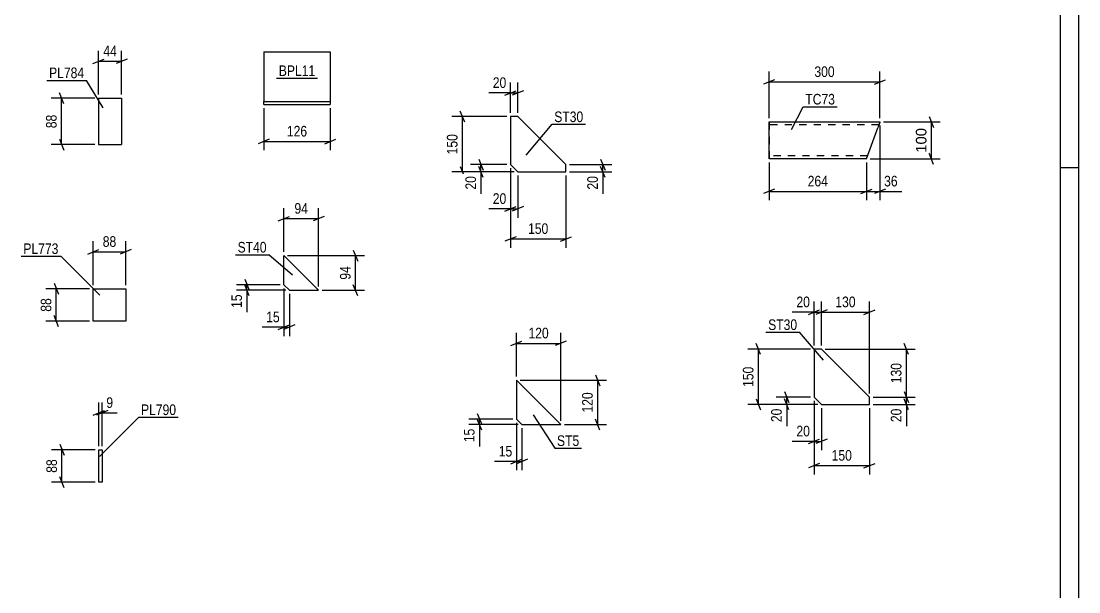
# Model space of a CAD drawing. Header units: millimetres. Extents: x 0 to 841, y 0 to 594.
# Drawn here: x 554.7 to 841, y 183.1 to 337.7 of the extents above; entities that cross this region are included whole.
import ezdxf

# ---------------------------------------------------------------- set-up
doc = ezdxf.new("R2010")
doc.units = ezdxf.units.MM
doc.linetypes.add('DXK_LINE_DOT2', pattern=[3.9198, 1.9599, -1.9599])
doc.styles.add('Arial', font='ARIAL.TTF', dxfattribs={"height": 0.2})
doc.styles.add('Arial Narrow', font='ARIALN.TTF', dxfattribs={"height": 0.2})

# ---------------------------------------------------------------- blocks, each defined once
blk = doc.blocks.new('Unknown-275655210-1133')
at = {"color": 5, "linetype": 'Continuous'}
for p, q in [((841, 0), (841, 594)), ((836, 5), (836, 589)), ((841, 298), (836, 298))]:
    blk.add_line(p, q, dxfattribs=at)
blk = doc.blocks.new('Part-275655210-4610 - 4603')
at = {"color": 2, "linetype": 'Continuous'}
for p, q in [((757.15, 302.04), (757.15, 310.44)), ((757.15, 310.44), (787.15, 310.44)), ((787.15, 310.44), (786.57, 308.84)), ((783.51, 300.44), (786.57, 308.84)), ((757.15, 300.44), (757.15, 302.04)), ((783.51, 300.44), (757.15, 300.44))]:
    blk.add_line(p, q, dxfattribs=at)
at = {"color": 7, "linetype": 'DXK_LINE_DOT2'}
for p, q in [((757.15, 310.44), (757.15, 310.32)), ((757.15, 310.32), (757.15, 300.56)), ((786.86, 309.64), (757.15, 309.64)), ((787.11, 310.32), (786.57, 308.84)), ((783.8, 301.24), (757.15, 301.24))]:
    blk.add_line(p, q, dxfattribs=at)
blk = doc.blocks.new('Part-275655210-3214 - 3208')
at = {"color": 2, "linetype": 'Continuous'}
for p, q in [((771.32, 248.9), (769.32, 248.9)), ((769.32, 248.9), (769.32, 235.9)), ((784.32, 235.9), (771.32, 248.9)), ((769.32, 235.9), (771.32, 233.9)), ((784.32, 233.9), (784.32, 235.9)), ((771.32, 233.9), (784.32, 233.9))]:
    blk.add_line(p, q, dxfattribs=at)
blk = doc.blocks.new('Part-275655210-3603 - 3597')
at = {"color": 2, "linetype": 'Continuous'}
for p, q in [((688.74, 240.45), (688.74, 229.95)), ((688.74, 240.45), (700.74, 228.45)), ((688.74, 229.95), (690.24, 228.45)), ((690.24, 228.45), (700.74, 228.45))]:
    blk.add_line(p, q, dxfattribs=at)
blk = doc.blocks.new('Part-275655210-19912 - 19911')
at = {"color": 2, "linetype": 'Continuous'}
for p, q in [((575.69, 212.82), (575.69, 221.62)), ((575.69, 221.62), (576.6, 221.62)), ((576.6, 221.62), (576.6, 212.82)), ((576.6, 212.82), (575.69, 212.82))]:
    blk.add_line(p, q, dxfattribs=at)
blk = doc.blocks.new('Part-275655210-4316 - 4310')
at = {"color": 2, "linetype": 'Continuous'}
for p, q in [((689.13, 311.89), (687.13, 311.89)), ((687.13, 311.89), (687.13, 298.89)), ((702.13, 298.89), (689.13, 311.89)), ((687.13, 298.89), (689.13, 296.89)), ((702.13, 296.89), (702.13, 298.89)), ((689.13, 296.89), (702.13, 296.89))]:
    blk.add_line(p, q, dxfattribs=at)
blk = doc.blocks.new('Part-275655210-10098 - 10097')
at = {"color": 2, "linetype": 'Continuous'}
for p, q in [((574.18, 256.45), (574.18, 265.25)), ((574.18, 265.25), (582.98, 265.25)), ((582.98, 265.25), (582.98, 256.45)), ((582.98, 256.45), (574.18, 256.45))]:
    blk.add_line(p, q, dxfattribs=at)
blk = doc.blocks.new('Part-275655210-10221 - 10220')
at = {"color": 2, "linetype": 'Continuous'}
for p, q in [((575.61, 316.85), (575.61, 304.28)), ((575.61, 316.85), (581.84, 316.85)), ((581.84, 316.85), (581.84, 304.28)), ((575.61, 304.28), (581.84, 304.28))]:
    blk.add_line(p, q, dxfattribs=at)
blk = doc.blocks.new('Part-275655210-10321 - 10320')
at = {"color": 2, "linetype": 'Continuous'}
for p, q in [((620.34, 329.42), (620.34, 315.99)), ((620.34, 329.42), (638.34, 329.42)), ((638.34, 329.42), (638.34, 329.36)), ((638.34, 329.36), (638.34, 315.99)), ((620.34, 315.99), (638.34, 315.99)), ((620.34, 315.21), (620.34, 315.99)), ((620.34, 315.14), (620.34, 315.21)), ((620.34, 315.14), (638.34, 315.14)), ((638.34, 315.99), (638.34, 315.93)), ((638.34, 315.93), (638.34, 315.21)), ((638.34, 315.14), (638.34, 315.21))]:
    blk.add_line(p, q, dxfattribs=at)
at = {"color": 7, "linetype": 'DXK_LINE_DOT2'}
for p, q in [((638.34, 329.42), (638.34, 329.42)), ((620.34, 315.14), (620.34, 315.21)), ((638.34, 315.99), (638.34, 315.14))]:
    blk.add_line(p, q, dxfattribs=at)
blk = doc.blocks.new('Part-275655210-10342 - 10341')
at = {"color": 2, "linetype": 'Continuous'}
for p, q in [((625.78, 266.33), (625.78, 274.23)), ((625.78, 274.23), (635.18, 264.83)), ((625.78, 266.33), (627.28, 264.83)), ((627.28, 264.83), (635.18, 264.83))]:
    blk.add_line(p, q, dxfattribs=at)
blk = doc.blocks.new('StraightDimension-275655210-4627 - 4603')
at = {"color": 7, "linetype": 'Continuous'}
for p, q in [((757.15, 311.44), (757.15, 324.11)), ((787.15, 311.44), (787.15, 324.11)), ((758.65, 321.86), (755.65, 320.66)), ((757.15, 321.26), (787.15, 321.26)), ((785.65, 320.66), (788.65, 321.86))]:
    blk.add_line(p, q, dxfattribs=at)
at = {"color": 0}
blk.add_wipeout([(775.49, 322.01), (775.49, 326.21), (768.81, 326.21), (768.81, 322.01)], dxfattribs=at)
at = {"color": 3, "style": 'Arial Narrow'}
blk.add_text('300', height=2.863, dxfattribs=at).set_placement((769.41, 322.61))
blk = doc.blocks.new('StraightDimension-275655210-4619 - 4603')
at = {"color": 7, "linetype": 'Continuous'}
for p, q in [((787.15, 309.44), (787.15, 289.22)), ((783.51, 299.44), (783.51, 289.22)), ((782.01, 291.02), (785.01, 292.22)), ((788.65, 292.22), (785.65, 291.02)), ((783.51, 291.62), (787.15, 291.62))]:
    blk.add_line(p, q, dxfattribs=at)
at = {"color": 0}
blk.add_wipeout([(792.53, 292.37), (792.53, 296.57), (787.68, 296.57), (787.68, 292.37)], dxfattribs=at)
at = {"color": 7, "linetype": 'Continuous'}
blk.add_line((787.15, 291.62), (793.06, 291.62), dxfattribs=at)
blk.add_line((787.15, 291.62), (793.06, 291.62), dxfattribs=at)
at = {"color": 3, "style": 'Arial Narrow'}
blk.add_text('36', height=2.863, dxfattribs=at).set_placement((788.28, 292.97))
blk = doc.blocks.new('StraightDimension-275655210-16235 - 4603')
at = {"color": 7, "linetype": 'Continuous'}
for p, q in [((788.15, 310.44), (803.49, 310.44)), ((800.49, 311.94), (801.69, 308.94)), ((801.09, 300.44), (801.09, 310.44)), ((801.69, 298.94), (800.49, 301.94)), ((784.51, 300.44), (803.49, 300.44))]:
    blk.add_line(p, q, dxfattribs=at)
at = {"color": 0}
blk.add_wipeout([(800.34, 309.37), (796.14, 309.37), (796.14, 301.5), (800.34, 301.5)], dxfattribs=at)
at = {"color": 3, "style": 'Arial'}
blk.add_text('100', height=2.865, rotation=90.0002, dxfattribs=at).set_placement((799.74, 302.1))
blk = doc.blocks.new('StraightDimension-275655210-4612 - 4603')
at = {"color": 7, "linetype": 'Continuous'}
for p, q in [((757.15, 299.44), (757.15, 289.22)), ((783.51, 299.44), (783.51, 289.22)), ((758.65, 292.22), (755.65, 291.02)), ((782.01, 291.02), (785.01, 292.22)), ((757.15, 291.62), (783.51, 291.62))]:
    blk.add_line(p, q, dxfattribs=at)
at = {"color": 0}
blk.add_wipeout([(773.67, 292.37), (773.67, 296.57), (766.99, 296.57), (766.99, 292.37)], dxfattribs=at)
at = {"color": 3, "style": 'Arial Narrow'}
blk.add_text('264', height=2.863, dxfattribs=at).set_placement((767.59, 292.97))
blk = doc.blocks.new('StraightDimension-275655210-3274 - 3208')
at = {"color": 7, "linetype": 'Continuous'}
for p, q in [((769.32, 249.9), (769.32, 261.75)), ((771.32, 249.9), (771.32, 261.75)), ((767.82, 258.3), (770.82, 259.5)), ((769.32, 258.9), (771.32, 258.9)), ((772.82, 259.5), (769.82, 258.3))]:
    blk.add_line(p, q, dxfattribs=at)
at = {"color": 0}
blk.add_wipeout([(768.79, 259.65), (768.79, 263.85), (763.94, 263.85), (763.94, 259.65)], dxfattribs=at)
at = {"color": 7, "linetype": 'Continuous'}
blk.add_line((769.32, 258.9), (763.41, 258.9), dxfattribs=at)
blk.add_line((769.32, 258.9), (763.41, 258.9), dxfattribs=at)
at = {"color": 3, "style": 'Arial Narrow'}
blk.add_text('20', height=2.863, dxfattribs=at).set_placement((764.54, 260.25))
blk = doc.blocks.new('StraightDimension-275655210-3254 - 3208')
at = {"color": 7, "linetype": 'Continuous'}
for p, q in [((794.92, 247.4), (793.72, 250.4)), ((772.32, 248.9), (796.72, 248.9)), ((794.32, 235.9), (794.32, 248.9)), ((785.32, 235.9), (796.72, 235.9)), ((793.72, 237.4), (794.92, 234.4))]:
    blk.add_line(p, q, dxfattribs=at)
at = {"color": 0}
blk.add_wipeout([(793.57, 245.74), (789.37, 245.74), (789.37, 239.05), (793.57, 239.05)], dxfattribs=at)
at = {"color": 3, "style": 'Arial Narrow'}
blk.add_text('130', height=2.863, rotation=90.0002, dxfattribs=at).set_placement((792.97, 239.65))
blk = doc.blocks.new('StraightDimension-275655210-3216 - 3208')
at = {"color": 7, "linetype": 'Continuous'}
for p, q in [((754.85, 247.4), (753.65, 250.4)), ((768.32, 248.9), (751.4, 248.9)), ((754.25, 233.9), (754.25, 248.9)), ((753.65, 235.4), (754.85, 232.4)), ((770.32, 233.9), (751.4, 233.9))]:
    blk.add_line(p, q, dxfattribs=at)
at = {"color": 0}
blk.add_wipeout([(753.5, 244.74), (749.3, 244.74), (749.3, 238.05), (753.5, 238.05)], dxfattribs=at)
at = {"color": 3, "style": 'Arial Narrow'}
blk.add_text('150', height=2.863, rotation=90.0002, dxfattribs=at).set_placement((752.9, 238.65))
blk = doc.blocks.new('StraightDimension-275655210-3229 - 3208')
at = {"color": 7, "linetype": 'Continuous'}
for p, q in [((769.32, 234.9), (769.32, 214.93)), ((784.32, 232.9), (784.32, 214.93)), ((770.82, 217.93), (767.82, 216.73)), ((782.82, 216.73), (785.82, 217.93)), ((769.32, 217.33), (784.32, 217.33))]:
    blk.add_line(p, q, dxfattribs=at)
at = {"color": 0}
blk.add_wipeout([(780.16, 218.08), (780.16, 222.28), (773.48, 222.28), (773.48, 218.08)], dxfattribs=at)
at = {"color": 3, "style": 'Arial Narrow'}
blk.add_text('150', height=2.863, dxfattribs=at).set_placement((774.08, 218.68))
blk = doc.blocks.new('StraightDimension-275655210-3236 - 3208')
at = {"color": 7, "linetype": 'Continuous'}
for p, q in [((768.32, 235.9), (759.06, 235.9)), ((761.31, 237.4), (762.51, 234.4)), ((762.51, 232.4), (761.31, 235.4)), ((761.91, 233.9), (761.91, 235.9)), ((770.32, 233.9), (759.06, 233.9))]:
    blk.add_line(p, q, dxfattribs=at)
at = {"color": 0}
blk.add_wipeout([(761.16, 233.37), (756.96, 233.37), (756.96, 228.51), (761.16, 228.51)], dxfattribs=at)
at = {"color": 7, "linetype": 'Continuous'}
blk.add_line((761.91, 233.9), (761.91, 227.99), dxfattribs=at)
blk.add_line((761.91, 233.9), (761.91, 227.99), dxfattribs=at)
at = {"color": 3, "style": 'Arial Narrow'}
blk.add_text('20', height=2.863, rotation=90.0002, dxfattribs=at).set_placement((760.56, 229.11))
blk = doc.blocks.new('StraightDimension-275655210-3263 - 3208')
at = {"color": 7, "linetype": 'Continuous'}
for p, q in [((769.32, 234.9), (769.32, 221.5)), ((771.32, 232.9), (771.32, 221.5)), ((767.82, 223.3), (770.82, 224.5)), ((769.32, 223.9), (771.32, 223.9)), ((772.82, 224.5), (769.82, 223.3))]:
    blk.add_line(p, q, dxfattribs=at)
at = {"color": 0}
blk.add_wipeout([(768.79, 224.65), (768.79, 228.85), (763.94, 228.85), (763.94, 224.65)], dxfattribs=at)
at = {"color": 7, "linetype": 'Continuous'}
blk.add_line((769.32, 223.9), (763.41, 223.9), dxfattribs=at)
blk.add_line((769.32, 223.9), (763.41, 223.9), dxfattribs=at)
at = {"color": 3, "style": 'Arial Narrow'}
blk.add_text('20', height=2.863, dxfattribs=at).set_placement((764.54, 225.25))
blk = doc.blocks.new('StraightDimension-275655210-3247 - 3208')
at = {"color": 7, "linetype": 'Continuous'}
for p, q in [((785.32, 235.9), (796.72, 235.9)), ((793.72, 237.4), (794.92, 234.4)), ((794.92, 232.4), (793.72, 235.4)), ((794.32, 233.9), (794.32, 235.9)), ((785.32, 233.9), (796.72, 233.9))]:
    blk.add_line(p, q, dxfattribs=at)
at = {"color": 0}
blk.add_wipeout([(793.57, 233.37), (789.37, 233.37), (789.37, 228.51), (793.57, 228.51)], dxfattribs=at)
at = {"color": 7, "linetype": 'Continuous'}
blk.add_line((794.32, 233.9), (794.32, 227.99), dxfattribs=at)
blk.add_line((794.32, 233.9), (794.32, 227.99), dxfattribs=at)
at = {"color": 3, "style": 'Arial Narrow'}
blk.add_text('20', height=2.863, rotation=90.0002, dxfattribs=at).set_placement((792.97, 229.11))
blk = doc.blocks.new('StraightDimension-275655210-3290 - 3208')
at = {"color": 7, "linetype": 'Continuous'}
for p, q in [((771.32, 249.9), (771.32, 261.75)), ((784.32, 236.9), (784.32, 261.75)), ((772.82, 259.5), (769.82, 258.3)), ((771.32, 258.9), (784.32, 258.9)), ((782.82, 258.3), (785.82, 259.5))]:
    blk.add_line(p, q, dxfattribs=at)
at = {"color": 0}
blk.add_wipeout([(781.16, 259.65), (781.16, 263.85), (774.48, 263.85), (774.48, 259.65)], dxfattribs=at)
at = {"color": 3, "style": 'Arial Narrow'}
blk.add_text('130', height=2.863, dxfattribs=at).set_placement((775.08, 260.25))
blk = doc.blocks.new('StraightDimension-275655210-3605 - 3597')
at = {"color": 7, "linetype": 'Continuous'}
for p, q in [((688.74, 228.95), (688.74, 216.05)), ((690.24, 227.45), (690.24, 216.05)), ((687.24, 217.85), (690.24, 219.05)), ((691.74, 219.05), (688.74, 217.85)), ((688.74, 218.45), (690.24, 218.45))]:
    blk.add_line(p, q, dxfattribs=at)
at = {"color": 0}
blk.add_wipeout([(688.22, 219.2), (688.22, 223.4), (683.36, 223.4), (683.36, 219.2)], dxfattribs=at)
at = {"color": 7, "linetype": 'Continuous'}
blk.add_line((688.74, 218.45), (682.84, 218.45), dxfattribs=at)
blk.add_line((688.74, 218.45), (682.84, 218.45), dxfattribs=at)
at = {"color": 3, "style": 'Arial Narrow'}
blk.add_text('15', height=2.863, dxfattribs=at).set_placement((683.96, 219.8))
blk = doc.blocks.new('StraightDimension-275655210-3616 - 3597')
at = {"color": 7, "linetype": 'Continuous'}
for p, q in [((688.74, 241.45), (688.74, 253.3)), ((700.74, 229.45), (700.74, 253.3)), ((687.24, 249.85), (690.24, 251.05)), ((688.74, 250.45), (700.74, 250.45)), ((702.24, 251.05), (699.24, 249.85))]:
    blk.add_line(p, q, dxfattribs=at)
at = {"color": 0}
blk.add_wipeout([(698.09, 251.2), (698.09, 255.4), (691.4, 255.4), (691.4, 251.2)], dxfattribs=at)
at = {"color": 3, "style": 'Arial Narrow'}
blk.add_text('120', height=2.863, dxfattribs=at).set_placement((692, 251.8))
blk = doc.blocks.new('StraightDimension-275655210-3625 - 3597')
at = {"color": 7, "linetype": 'Continuous'}
for p, q in [((687.74, 229.95), (675.89, 229.95)), ((678.14, 231.45), (679.34, 228.45)), ((679.34, 226.95), (678.14, 229.95)), ((678.74, 228.45), (678.74, 229.95)), ((689.24, 228.45), (675.89, 228.45))]:
    blk.add_line(p, q, dxfattribs=at)
at = {"color": 0}
blk.add_wipeout([(677.99, 227.93), (673.79, 227.93), (673.79, 223.07), (677.99, 223.07)], dxfattribs=at)
at = {"color": 7, "linetype": 'Continuous'}
blk.add_line((678.74, 228.45), (678.74, 222.54), dxfattribs=at)
blk.add_line((678.74, 228.45), (678.74, 222.54), dxfattribs=at)
at = {"color": 3, "style": 'Arial Narrow'}
blk.add_text('15', height=2.863, rotation=90.0002, dxfattribs=at).set_placement((677.39, 223.67))
blk = doc.blocks.new('StraightDimension-275655210-3636 - 3597')
at = {"color": 7, "linetype": 'Continuous'}
for p, q in [((710.14, 241.95), (711.34, 238.95)), ((689.74, 240.45), (713.14, 240.45)), ((710.74, 228.45), (710.74, 240.45)), ((711.34, 226.95), (710.14, 229.95)), ((701.74, 228.45), (713.14, 228.45))]:
    blk.add_line(p, q, dxfattribs=at)
at = {"color": 0}
blk.add_wipeout([(709.99, 237.79), (705.79, 237.79), (705.79, 231.11), (709.99, 231.11)], dxfattribs=at)
at = {"color": 3, "style": 'Arial Narrow'}
blk.add_text('120', height=2.863, rotation=90.0002, dxfattribs=at).set_placement((709.39, 231.71))
blk = doc.blocks.new('StraightDimension-275655210-19957 - 19911')
at = {"color": 7, "linetype": 'Continuous'}
for p, q in [((574.69, 221.62), (562.84, 221.62)), ((565.09, 223.12), (566.29, 220.12)), ((565.69, 212.82), (565.69, 221.62)), ((574.69, 212.82), (562.84, 212.82)), ((566.29, 211.32), (565.09, 214.32))]:
    blk.add_line(p, q, dxfattribs=at)
at = {"color": 0}
blk.add_wipeout([(564.94, 219.65), (560.74, 219.65), (560.74, 214.79), (564.94, 214.79)], dxfattribs=at)
at = {"color": 3, "style": 'Arial Narrow'}
blk.add_text('88', height=2.863, rotation=90.0002, dxfattribs=at).set_placement((564.34, 215.39))
blk = doc.blocks.new('StraightDimension-275655210-19961 - 19911')
at = {"color": 7, "linetype": 'Continuous'}
for p, q in [((574.19, 231.02), (577.19, 232.22)), ((578.1, 232.22), (575.1, 231.02)), ((575.69, 222.62), (575.69, 234.47)), ((576.6, 222.62), (576.6, 234.47)), ((575.69, 231.62), (576.6, 231.62))]:
    blk.add_line(p, q, dxfattribs=at)
at = {"color": 0}
blk.add_wipeout([(580.16, 232.37), (580.16, 236.57), (577.13, 236.57), (577.13, 232.37)], dxfattribs=at)
at = {"color": 7, "linetype": 'Continuous'}
blk.add_line((576.6, 231.62), (580.68, 231.62), dxfattribs=at)
blk.add_line((576.6, 231.62), (580.68, 231.62), dxfattribs=at)
at = {"color": 3, "style": 'Arial Narrow'}
blk.add_text('9', height=2.86, dxfattribs=at).set_placement((577.73, 232.97))
blk = doc.blocks.new('StraightDimension-275655210-4367 - 4310')
at = {"color": 7, "linetype": 'Continuous'}
for p, q in [((687.13, 297.89), (687.13, 284.49)), ((689.13, 295.89), (689.13, 284.49)), ((685.63, 286.29), (688.63, 287.49)), ((687.13, 286.89), (689.13, 286.89)), ((690.63, 287.49), (687.63, 286.29))]:
    blk.add_line(p, q, dxfattribs=at)
at = {"color": 0}
blk.add_wipeout([(686.61, 287.64), (686.61, 291.84), (681.75, 291.84), (681.75, 287.64)], dxfattribs=at)
at = {"color": 7, "linetype": 'Continuous'}
blk.add_line((687.13, 286.89), (681.23, 286.89), dxfattribs=at)
blk.add_line((687.13, 286.89), (681.23, 286.89), dxfattribs=at)
at = {"color": 3, "style": 'Arial Narrow'}
blk.add_text('20', height=2.863, dxfattribs=at).set_placement((682.35, 288.24))
blk = doc.blocks.new('StraightDimension-275655210-4318 - 4310')
at = {"color": 7, "linetype": 'Continuous'}
for p, q in [((674.73, 310.39), (673.53, 313.39)), ((686.13, 311.89), (671.28, 311.89)), ((674.13, 296.89), (674.13, 311.89)), ((673.53, 298.39), (674.73, 295.39)), ((688.13, 296.89), (671.28, 296.89))]:
    blk.add_line(p, q, dxfattribs=at)
at = {"color": 0}
blk.add_wipeout([(673.38, 307.73), (669.18, 307.73), (669.18, 301.05), (673.38, 301.05)], dxfattribs=at)
at = {"color": 3, "style": 'Arial Narrow'}
blk.add_text('150', height=2.863, rotation=90.0002, dxfattribs=at).set_placement((672.78, 301.65))
blk = doc.blocks.new('StraightDimension-275655210-4329 - 4310')
at = {"color": 7, "linetype": 'Continuous'}
for p, q in [((687.13, 297.89), (687.13, 276.35)), ((702.13, 295.89), (702.13, 276.35)), ((688.63, 279.35), (685.63, 278.15)), ((687.13, 278.75), (702.13, 278.75)), ((700.63, 278.15), (703.63, 279.35))]:
    blk.add_line(p, q, dxfattribs=at)
at = {"color": 0}
blk.add_wipeout([(697.97, 279.5), (697.97, 283.7), (691.29, 283.7), (691.29, 279.5)], dxfattribs=at)
at = {"color": 3, "style": 'Arial Narrow'}
blk.add_text('150', height=2.863, dxfattribs=at).set_placement((691.89, 280.1))
blk = doc.blocks.new('StraightDimension-275655210-4338 - 4310')
at = {"color": 7, "linetype": 'Continuous'}
for p, q in [((686.13, 298.89), (676.3, 298.89)), ((678.55, 300.39), (679.75, 297.39)), ((679.75, 295.39), (678.55, 298.39)), ((679.15, 296.89), (679.15, 298.89)), ((688.13, 296.89), (676.3, 296.89))]:
    blk.add_line(p, q, dxfattribs=at)
at = {"color": 0}
blk.add_wipeout([(678.4, 296.37), (674.2, 296.37), (674.2, 291.51), (678.4, 291.51)], dxfattribs=at)
at = {"color": 7, "linetype": 'Continuous'}
blk.add_line((679.15, 296.89), (679.15, 290.98), dxfattribs=at)
blk.add_line((679.15, 296.89), (679.15, 290.98), dxfattribs=at)
at = {"color": 3, "style": 'Arial Narrow'}
blk.add_text('20', height=2.863, rotation=90.0002, dxfattribs=at).set_placement((677.8, 292.11))
blk = doc.blocks.new('StraightDimension-275655210-4349 - 4310')
at = {"color": 7, "linetype": 'Continuous'}
for p, q in [((703.13, 298.89), (714.53, 298.89)), ((711.53, 300.39), (712.73, 297.39)), ((712.73, 295.39), (711.53, 298.39)), ((712.13, 296.89), (712.13, 298.89)), ((703.13, 296.89), (714.53, 296.89))]:
    blk.add_line(p, q, dxfattribs=at)
at = {"color": 0}
blk.add_wipeout([(711.38, 296.37), (707.18, 296.37), (707.18, 291.51), (711.38, 291.51)], dxfattribs=at)
at = {"color": 7, "linetype": 'Continuous'}
blk.add_line((712.13, 296.89), (712.13, 290.98), dxfattribs=at)
blk.add_line((712.13, 296.89), (712.13, 290.98), dxfattribs=at)
at = {"color": 3, "style": 'Arial Narrow'}
blk.add_text('20', height=2.863, rotation=90.0002, dxfattribs=at).set_placement((710.78, 292.11))
blk = doc.blocks.new('StraightDimension-275655210-4356 - 4310')
at = {"color": 7, "linetype": 'Continuous'}
for p, q in [((687.13, 312.89), (687.13, 321.15)), ((689.13, 312.89), (689.13, 321.15)), ((685.63, 317.7), (688.63, 318.9)), ((687.13, 318.3), (689.13, 318.3)), ((690.63, 318.9), (687.63, 317.7))]:
    blk.add_line(p, q, dxfattribs=at)
at = {"color": 0}
blk.add_wipeout([(686.61, 319.05), (686.61, 323.25), (681.75, 323.25), (681.75, 319.05)], dxfattribs=at)
at = {"color": 7, "linetype": 'Continuous'}
blk.add_line((687.13, 318.3), (681.23, 318.3), dxfattribs=at)
blk.add_line((687.13, 318.3), (681.23, 318.3), dxfattribs=at)
at = {"color": 3, "style": 'Arial Narrow'}
blk.add_text('20', height=2.863, dxfattribs=at).set_placement((682.35, 319.65))
blk = doc.blocks.new('StraightDimension-275655210-10100 - 10097')
at = {"color": 7, "linetype": 'Continuous'}
for p, q in [((563.58, 266.75), (564.78, 263.75)), ((573.18, 265.25), (561.33, 265.25)), ((564.18, 256.45), (564.18, 265.25)), ((564.78, 254.95), (563.58, 257.95)), ((573.18, 256.45), (561.33, 256.45))]:
    blk.add_line(p, q, dxfattribs=at)
at = {"color": 0}
blk.add_wipeout([(563.43, 263.28), (559.23, 263.28), (559.23, 258.42), (563.43, 258.42)], dxfattribs=at)
at = {"color": 3, "style": 'Arial Narrow'}
blk.add_text('88', height=2.863, rotation=90.0002, dxfattribs=at).set_placement((562.83, 259.02))
blk = doc.blocks.new('StraightDimension-275655210-10104 - 10097')
at = {"color": 7, "linetype": 'Continuous'}
for p, q in [((574.18, 266.25), (574.18, 278.1)), ((582.98, 266.25), (582.98, 278.1)), ((572.68, 274.65), (575.68, 275.85)), ((574.18, 275.25), (582.98, 275.25)), ((584.48, 275.85), (581.48, 274.65))]:
    blk.add_line(p, q, dxfattribs=at)
at = {"color": 0}
blk.add_wipeout([(581.01, 276), (581.01, 280.2), (576.15, 280.2), (576.15, 276)], dxfattribs=at)
at = {"color": 3, "style": 'Arial Narrow'}
blk.add_text('88', height=2.863, dxfattribs=at).set_placement((576.75, 276.6))
blk = doc.blocks.new('StraightDimension-275655210-10223 - 10220')
at = {"color": 7, "linetype": 'Continuous'}
for p, q in [((566.21, 315.35), (565.01, 318.35)), ((574.61, 316.85), (562.76, 316.85)), ((565.61, 304.28), (565.61, 316.85)), ((574.61, 304.28), (562.76, 304.28)), ((565.01, 305.78), (566.21, 302.78))]:
    blk.add_line(p, q, dxfattribs=at)
at = {"color": 0}
blk.add_wipeout([(564.86, 312.99), (560.66, 312.99), (560.66, 308.13), (564.86, 308.13)], dxfattribs=at)
at = {"color": 3, "style": 'Arial Narrow'}
blk.add_text('88', height=2.863, rotation=90.0002, dxfattribs=at).set_placement((564.26, 308.73))
blk = doc.blocks.new('StraightDimension-275655210-10227 - 10220')
at = {"color": 7, "linetype": 'Continuous'}
for p, q in [((575.61, 317.85), (575.61, 329.7)), ((581.84, 317.85), (581.84, 329.7)), ((574.11, 326.25), (577.11, 327.45)), ((575.61, 326.85), (581.84, 326.85)), ((583.34, 327.45), (580.34, 326.25))]:
    blk.add_line(p, q, dxfattribs=at)
at = {"color": 0}
blk.add_wipeout([(581.15, 327.6), (581.15, 331.8), (576.3, 331.8), (576.3, 327.6)], dxfattribs=at)
at = {"color": 3, "style": 'Arial Narrow'}
blk.add_text('44', height=2.863, dxfattribs=at).set_placement((576.9, 328.2))
blk = doc.blocks.new('StraightDimension-275655210-10323 - 10320')
at = {"color": 7, "linetype": 'Continuous'}
for p, q in [((620.34, 314.14), (620.34, 302.74)), ((638.34, 314.14), (638.34, 302.74)), ((621.84, 305.74), (618.84, 304.54)), ((620.34, 305.14), (638.34, 305.14)), ((636.84, 304.54), (639.84, 305.74))]:
    blk.add_line(p, q, dxfattribs=at)
at = {"color": 0}
blk.add_wipeout([(632.68, 305.89), (632.68, 310.09), (626, 310.09), (626, 305.89)], dxfattribs=at)
at = {"color": 3, "style": 'Arial Narrow'}
blk.add_text('126', height=2.863, dxfattribs=at).set_placement((626.6, 306.49))
blk = doc.blocks.new('StraightDimension-275655210-10352 - 10341')
at = {"color": 7, "linetype": 'Continuous'}
for p, q in [((624.78, 266.33), (612.93, 266.33)), ((615.18, 267.83), (616.38, 264.83)), ((616.38, 263.33), (615.18, 266.33)), ((615.78, 264.83), (615.78, 266.33)), ((626.28, 264.83), (612.93, 264.83))]:
    blk.add_line(p, q, dxfattribs=at)
at = {"color": 0}
blk.add_wipeout([(615.03, 264.3), (610.83, 264.3), (610.83, 259.45), (615.03, 259.45)], dxfattribs=at)
at = {"color": 7, "linetype": 'Continuous'}
blk.add_line((615.78, 264.83), (615.78, 258.92), dxfattribs=at)
blk.add_line((615.78, 264.83), (615.78, 258.92), dxfattribs=at)
at = {"color": 3, "style": 'Arial Narrow'}
blk.add_text('15', height=2.863, rotation=90.0002, dxfattribs=at).set_placement((614.43, 260.05))
blk = doc.blocks.new('StraightDimension-275655210-10344 - 10341')
at = {"color": 7, "linetype": 'Continuous'}
for p, q in [((625.78, 265.33), (625.78, 252.43)), ((627.28, 263.83), (627.28, 252.43)), ((624.28, 254.23), (627.28, 255.43)), ((628.78, 255.43), (625.78, 254.23)), ((625.78, 254.83), (627.28, 254.83))]:
    blk.add_line(p, q, dxfattribs=at)
at = {"color": 0}
blk.add_wipeout([(625.25, 255.58), (625.25, 259.78), (620.4, 259.78), (620.4, 255.58)], dxfattribs=at)
at = {"color": 7, "linetype": 'Continuous'}
blk.add_line((625.78, 254.83), (619.87, 254.83), dxfattribs=at)
blk.add_line((625.78, 254.83), (619.87, 254.83), dxfattribs=at)
at = {"color": 3, "style": 'Arial Narrow'}
blk.add_text('15', height=2.863, dxfattribs=at).set_placement((621, 256.18))
blk = doc.blocks.new('StraightDimension-275655210-10356 - 10341')
at = {"color": 7, "linetype": 'Continuous'}
for p, q in [((644.58, 275.73), (645.78, 272.73)), ((626.78, 274.23), (647.58, 274.23)), ((645.18, 264.83), (645.18, 274.23)), ((645.78, 263.33), (644.58, 266.33)), ((636.18, 264.83), (647.58, 264.83))]:
    blk.add_line(p, q, dxfattribs=at)
at = {"color": 0}
blk.add_wipeout([(644.43, 271.96), (640.23, 271.96), (640.23, 267.1), (644.43, 267.1)], dxfattribs=at)
at = {"color": 3, "style": 'Arial Narrow'}
blk.add_text('94', height=2.863, rotation=90.0002, dxfattribs=at).set_placement((643.83, 267.7))
blk = doc.blocks.new('StraightDimension-275655210-10348 - 10341')
at = {"color": 7, "linetype": 'Continuous'}
for p, q in [((625.78, 275.23), (625.78, 287.08)), ((635.18, 265.83), (635.18, 287.08)), ((624.28, 283.63), (627.28, 284.83)), ((625.78, 284.23), (635.18, 284.23)), ((636.68, 284.83), (633.68, 283.63))]:
    blk.add_line(p, q, dxfattribs=at)
at = {"color": 0}
blk.add_wipeout([(632.91, 284.98), (632.91, 289.18), (628.05, 289.18), (628.05, 284.98)], dxfattribs=at)
at = {"color": 3, "style": 'Arial Narrow'}
blk.add_text('94', height=2.863, dxfattribs=at).set_placement((628.65, 285.58))
blk = doc.blocks.new('Mark-275655210-4606 - 4603')
at = {"color": 0}
blk.add_wipeout([(774.99, 315.16), (774.99, 318.16), (766.95, 318.16), (766.95, 315.16)], dxfattribs=at)
blk.add_wipeout([(774.99, 315.16), (774.99, 318.16), (766.95, 318.16), (766.95, 315.16)], dxfattribs=at)
at = {"color": 30, "linetype": 'Continuous'}
for p, q in [((763.18, 308.41), (766.35, 314.56)), ((766.35, 314.56), (775.59, 314.56))]:
    blk.add_line(p, q, dxfattribs=at)
at = {"color": 3, "style": 'Arial Narrow'}
blk.add_text('TC73', height=2.863, dxfattribs=at).set_placement((766.95, 315.16))
blk = doc.blocks.new('Mark-275655210-3210 - 3208')
at = {"color": 0}
blk.add_wipeout([(764.75, 254.07), (764.75, 257.07), (756.89, 257.07), (756.89, 254.07)], dxfattribs=at)
blk.add_wipeout([(764.75, 254.07), (764.75, 257.07), (756.89, 257.07), (756.89, 254.07)], dxfattribs=at)
at = {"color": 30, "linetype": 'Continuous'}
for p in [(756.29, 253.47), (771.91, 245.86)]:
    blk.add_line(p, (765.35, 253.47), dxfattribs=at)
at = {"color": 3, "style": 'Arial Narrow'}
blk.add_text('ST30', height=2.863, dxfattribs=at).set_placement((756.89, 254.07))
blk = doc.blocks.new('Mark-275655210-3599 - 3597')
at = {"color": 0}
blk.add_wipeout([(705.74, 222.65), (705.74, 225.65), (699.72, 225.65), (699.72, 222.65)], dxfattribs=at)
blk.add_wipeout([(705.74, 222.65), (705.74, 225.65), (699.72, 225.65), (699.72, 222.65)], dxfattribs=at)
at = {"color": 30, "linetype": 'Continuous'}
for p, q in [((693.31, 231.09), (699.12, 222.05)), ((699.12, 222.05), (706.34, 222.05))]:
    blk.add_line(p, q, dxfattribs=at)
at = {"color": 3, "style": 'Arial Narrow'}
blk.add_text('ST5', height=2.863, dxfattribs=at).set_placement((699.72, 222.65))
blk = doc.blocks.new('Mark-275655210-19979 - 19911')
at = {"color": 0}
blk.add_wipeout([(596.61, 231.03), (596.61, 234.03), (587.11, 234.03), (587.11, 231.03)], dxfattribs=at)
blk.add_wipeout([(596.61, 231.03), (596.61, 234.03), (587.11, 234.03), (587.11, 231.03)], dxfattribs=at)
at = {"color": 30, "linetype": 'Continuous'}
for p, q in [((575.9, 219.83), (586.51, 230.43)), ((586.51, 230.43), (597.21, 230.43))]:
    blk.add_line(p, q, dxfattribs=at)
at = {"color": 3, "style": 'Arial Narrow'}
blk.add_text('PL790', height=2.863, dxfattribs=at).set_placement((587.11, 231.03))
blk = doc.blocks.new('Mark-275655210-4312 - 4310')
at = {"color": 0}
blk.add_wipeout([(706.84, 310.39), (706.84, 313.39), (698.98, 313.39), (698.98, 310.39)], dxfattribs=at)
blk.add_wipeout([(706.84, 310.39), (706.84, 313.39), (698.98, 313.39), (698.98, 310.39)], dxfattribs=at)
at = {"color": 30, "linetype": 'Continuous'}
for p, q in [((691.36, 301.44), (698.38, 309.79)), ((698.38, 309.79), (707.44, 309.79))]:
    blk.add_line(p, q, dxfattribs=at)
at = {"color": 3, "style": 'Arial Narrow'}
blk.add_text('ST30', height=2.863, dxfattribs=at).set_placement((698.98, 310.39))
blk = doc.blocks.new('Mark-275655210-10107 - 10097')
at = {"color": 0}
blk.add_wipeout([(564.76, 274.66), (564.76, 277.66), (555.26, 277.66), (555.26, 274.66)], dxfattribs=at)
blk.add_wipeout([(564.76, 274.66), (564.76, 277.66), (555.26, 277.66), (555.26, 274.66)], dxfattribs=at)
at = {"color": 30, "linetype": 'Continuous'}
for p in [(554.66, 274.06), (575.97, 263.46)]:
    blk.add_line(p, (565.36, 274.06), dxfattribs=at)
at = {"color": 3, "style": 'Arial Narrow'}
blk.add_text('PL773', height=2.863, dxfattribs=at).set_placement((555.26, 274.66))
blk = doc.blocks.new('Mark-275655210-10230 - 10220')
at = {"color": 0}
blk.add_wipeout([(571.72, 322.3), (571.72, 325.3), (562.22, 325.3), (562.22, 322.3)], dxfattribs=at)
blk.add_wipeout([(571.72, 322.3), (571.72, 325.3), (562.22, 325.3), (562.22, 322.3)], dxfattribs=at)
at = {"color": 30, "linetype": 'Continuous'}
for p in [(561.62, 321.7), (576.89, 314.29)]:
    blk.add_line(p, (572.32, 321.7), dxfattribs=at)
at = {"color": 3, "style": 'Arial Narrow'}
blk.add_text('PL784', height=2.863, dxfattribs=at).set_placement((562.22, 322.3))
blk = doc.blocks.new('Mark-275655210-10326 - 10320')
at = {"color": 0}
blk.add_wipeout([(634.28, 322.88), (634.28, 325.88), (624.41, 325.88), (624.41, 322.88)], dxfattribs=at)
blk.add_wipeout([(634.28, 322.88), (634.28, 325.88), (624.41, 325.88), (624.41, 322.88)], dxfattribs=at)
at = {"color": 30, "linetype": 'Continuous'}
blk.add_line((623.81, 322.28), (634.88, 322.28), dxfattribs=at)
at = {"color": 3, "style": 'Arial Narrow'}
blk.add_text('BPL11', height=2.863, dxfattribs=at).set_placement((624.41, 322.88))
blk = doc.blocks.new('Mark-275655210-10359 - 10341')
at = {"color": 0}
blk.add_wipeout([(621.11, 275.06), (621.11, 278.06), (613.25, 278.06), (613.25, 275.06)], dxfattribs=at)
blk.add_wipeout([(621.11, 275.06), (621.11, 278.06), (613.25, 278.06), (613.25, 275.06)], dxfattribs=at)
at = {"color": 30, "linetype": 'Continuous'}
for p in [(612.65, 274.46), (628.15, 268.95)]:
    blk.add_line(p, (621.71, 274.46), dxfattribs=at)
at = {"color": 3, "style": 'Arial Narrow'}
blk.add_text('ST40', height=2.863, dxfattribs=at).set_placement((613.25, 275.06))

msp = doc.modelspace()

# ---------------------------------------------------------------- block references
for name in ['Unknown-275655210-1133', 'Part-275655210-10321 - 10320', 'Part-275655210-10221 - 10220', 'Part-275655210-4316 - 4310', 'Part-275655210-4610 - 4603', 'Part-275655210-10342 - 10341', 'Part-275655210-10098 - 10097', 'Part-275655210-3214 - 3208', 'Part-275655210-3603 - 3597', 'Part-275655210-19912 - 19911']:
    msp.add_blockref(name, (0, 0))

# ---------------------------------------------------------------- next in the draw order: block references
for name in ['Mark-275655210-10326 - 10320', 'StraightDimension-275655210-4627 - 4603', 'StraightDimension-275655210-10223 - 10220', 'StraightDimension-275655210-10323 - 10320', 'StraightDimension-275655210-4619 - 4603', 'StraightDimension-275655210-4367 - 4310', 'StraightDimension-275655210-10100 - 10097', 'StraightDimension-275655210-10352 - 10341', 'StraightDimension-275655210-3274 - 3208', 'StraightDimension-275655210-3605 - 3597', 'StraightDimension-275655210-19957 - 19911']:
    msp.add_blockref(name, (0, 0))

# ---------------------------------------------------------------- next in the draw order: block references
for name in ['StraightDimension-275655210-10227 - 10220', 'Mark-275655210-4606 - 4603', 'StraightDimension-275655210-4318 - 4310', 'StraightDimension-275655210-16235 - 4603', 'StraightDimension-275655210-10104 - 10097', 'StraightDimension-275655210-10344 - 10341', 'StraightDimension-275655210-3616 - 3597', 'StraightDimension-275655210-3216 - 3208', 'StraightDimension-275655210-3254 - 3208', 'StraightDimension-275655210-19961 - 19911']:
    msp.add_blockref(name, (0, 0))

# ---------------------------------------------------------------- next in the draw order: block references
for name in ['Mark-275655210-10230 - 10220', 'StraightDimension-275655210-4356 - 4310', 'StraightDimension-275655210-4329 - 4310', 'StraightDimension-275655210-4612 - 4603', 'Mark-275655210-10107 - 10097', 'StraightDimension-275655210-10356 - 10341', 'StraightDimension-275655210-3229 - 3208', 'Mark-275655210-19979 - 19911', 'StraightDimension-275655210-3625 - 3597']:
    msp.add_blockref(name, (0, 0))

# ---------------------------------------------------------------- next in the draw order: block references
for name in ['StraightDimension-275655210-4338 - 4310', 'StraightDimension-275655210-4349 - 4310', 'StraightDimension-275655210-10348 - 10341', 'StraightDimension-275655210-3636 - 3597', 'StraightDimension-275655210-3236 - 3208', 'StraightDimension-275655210-3247 - 3208']:
    msp.add_blockref(name, (0, 0))

# ---------------------------------------------------------------- next in the draw order: block references
for name in ['Mark-275655210-4312 - 4310', 'Mark-275655210-10359 - 10341', 'StraightDimension-275655210-3290 - 3208', 'StraightDimension-275655210-3263 - 3208', 'Mark-275655210-3599 - 3597']:
    msp.add_blockref(name, (0, 0))

# ---------------------------------------------------------------- next in the draw order: block references
msp.add_blockref('Mark-275655210-3210 - 3208', (0, 0))

doc.saveas('drawing.dxf')
